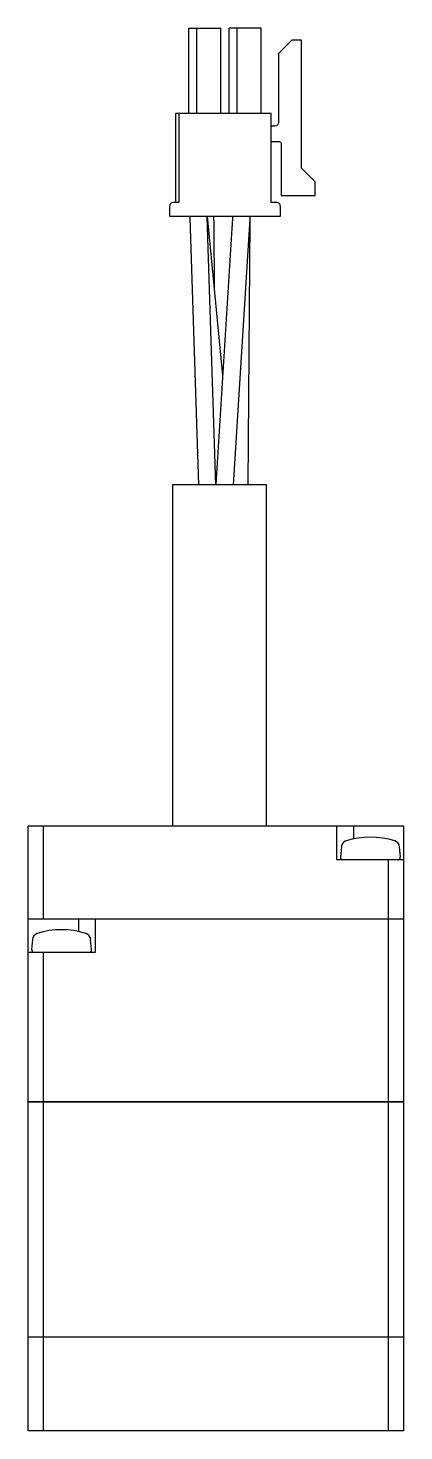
# Model space of a CAD drawing. Extents: x 0 to 1226, y -8 to 947.
# Drawn here: x 20 to 48, y 500.7 to 605.1 of the extents above; entities that cross this region are included whole.
import ezdxf

# ---------------------------------------------------------------- set-up
doc = ezdxf.new("R2010")
doc.units = 0
doc.header["$LTSCALE"] = 0.5
doc.layers.add('MSM_CONTINUOUS', color=7, linetype='CONTINUOUS')

msp = doc.modelspace()

# ---------------------------------------------------------------- linework, layer by layer
at = {"layer": 'MSM_CONTINUOUS'}
for p, q in [((31.97, 598.74), (31.97, 605.09)), ((31.97, 605.09), (34.37, 605.09)), ((32.57, 598.74), (32.57, 605.09)), ((34.37, 598.74), (34.37, 605.09)), ((34.97, 598.74), (34.97, 605.09)), ((37.37, 605.09), (34.97, 605.09)), ((35.57, 598.74), (35.57, 605.09)), ((37.37, 598.74), (37.37, 605.09)), ((39.66, 604.2), (38.66, 603.2)), ((40.36, 604.2), (39.66, 604.2)), ((40.36, 594.66), (40.36, 604.2)), ((38.66, 603.2), (38.66, 598.07)), ((38.1, 598.74), (30.99, 598.74)), ((30.99, 598.74), (30.99, 592.11)), ((31.24, 598.74), (31.24, 592.11)), ((38.1, 592.11), (38.1, 598.74)), ((38.38, 597.79), (38.1, 597.79)), ((38.1, 596.64), (38.7, 596.64)), ((38.85, 596.49), (38.85, 592.64)), ((41.38, 593.64), (40.36, 594.66)), ((41.38, 592.64), (41.38, 593.64)), ((31.24, 592.11), (30.83, 592.11)), ((38.51, 592.11), (38.1, 592.11)), ((38.85, 592.64), (41.38, 592.64)), ((30.53, 591.81), (30.53, 591.09)), ((30.53, 591.09), (38.81, 591.09)), ((32.05, 591.09), (32.06, 590.97)), ((32.06, 590.97), (32.7, 571.09)), ((33.35, 591.02), (33.35, 591.09)), ((34, 571.09), (33.35, 591.02)), ((33.38, 590.81), (33.36, 591.09)), ((33.86, 590.42), (33.85, 591.09)), ((35.24, 590.97), (34, 571.11)), ((35.24, 591.09), (35.2, 590.31)), ((35.25, 591.09), (35.24, 590.97)), ((36.54, 590.89), (36.55, 591.09)), ((36.55, 590.76), (36.55, 591.09)), ((38.81, 591.09), (38.81, 591.81)), ((34.51, 579.24), (33.38, 590.81)), ((33.89, 585.57), (33.86, 590.42)), ((35.3, 571.09), (36.54, 590.89)), ((36.4, 571.09), (36.55, 590.76)), ((37.77, 571.09), (30.77, 571.09)), ((30.77, 571.09), (30.77, 545.69)), ((37.77, 545.69), (37.77, 571.09)), ((20, 538.8), (20, 545.69)), ((48, 545.69), (20, 545.69)), ((21.16, 538.8), (21.16, 545.69)), ((43, 543.19), (43, 545.69)), ((44.25, 545.69), (44.25, 544.75)), ((48, 538.8), (48, 545.69)), ((43.34, 544.16), (43.27, 543.4)), ((47.73, 543.4), (47.66, 544.16)), ((48, 543.19), (43, 543.19)), ((46.85, 538.8), (46.85, 543.19)), ((20, 538.8), (48, 538.8)), ((20, 525.19), (20, 538.79)), ((20, 538.79), (48, 538.79)), ((20.01, 538.79), (20.01, 538.8)), ((21.17, 538.79), (21.17, 538.8)), ((23.75, 538.79), (23.75, 537.86)), ((25, 538.79), (25, 536.29)), ((46.84, 538.79), (46.84, 538.8)), ((46.85, 525.19), (46.85, 538.79)), ((47.99, 538.79), (47.99, 538.8)), ((48, 525.19), (48, 538.79)), ((20.34, 537.27), (20.27, 536.51)), ((24.73, 536.51), (24.66, 537.27)), ((25, 536.29), (20, 536.29)), ((21.16, 525.19), (21.16, 536.29)), ((20, 525.19), (48, 525.19)), ((20, 507.69), (20, 525.18)), ((48, 525.18), (20, 525.18)), ((20.01, 525.19), (20.01, 525.18)), ((21.16, 507.69), (21.16, 525.18)), ((21.17, 525.19), (21.17, 525.18)), ((46.84, 525.19), (46.84, 525.18)), ((46.85, 507.69), (46.85, 525.18)), ((47.99, 525.19), (47.99, 525.18)), ((48, 507.69), (48, 525.18)), ((20, 507.69), (48, 507.69)), ((20, 500.69), (20, 507.68)), ((48, 507.68), (20, 507.68)), ((20.01, 507.69), (20.01, 507.68)), ((21.16, 500.69), (21.16, 507.68)), ((21.17, 507.69), (21.17, 507.68)), ((46.84, 507.69), (46.84, 507.68)), ((46.85, 500.69), (46.85, 507.68)), ((47.99, 507.69), (47.99, 507.68)), ((48, 500.69), (48, 507.68)), ((48, 500.69), (20, 500.69))]:
    msp.add_line(p, q, dxfattribs=at)
at = {"layer": 'MSM_CONTINUOUS', "extrusion": (0, 0, -1)}
for centre, radius, start, end in [((-38.38, 598.07), 0.28, 180, 270), ((-38.7, 596.49), 0.15, 90, 180)]:
    msp.add_arc(centre, radius, start, end, dxfattribs=at)
at = {"layer": 'MSM_CONTINUOUS'}
for centre, radius, start, end in [((30.83, 591.81), 0.3, 90, 180), ((38.51, 591.81), 0.3, 360, 90), ((43.83, 544.12), 0.5, 107.6292, 175), ((45.5, 538.88), 6, 72.3708, 107.6292), ((47.17, 544.12), 0.5, 5, 72.3708), ((43.47, 543.38), 0.2, 175, 251.8051), ((47.53, 543.38), 0.2, 288.1949, 5), ((20.83, 537.23), 0.5, 107.6292, 175), ((22.5, 531.99), 6, 72.3708, 107.6292), ((24.17, 537.23), 0.5, 5, 72.3708), ((20.47, 536.49), 0.2, 175, 270), ((24.53, 536.49), 0.2, 270, 5)]:
    msp.add_arc(centre, radius, start, end, dxfattribs=at)

doc.saveas('drawing.dxf')
